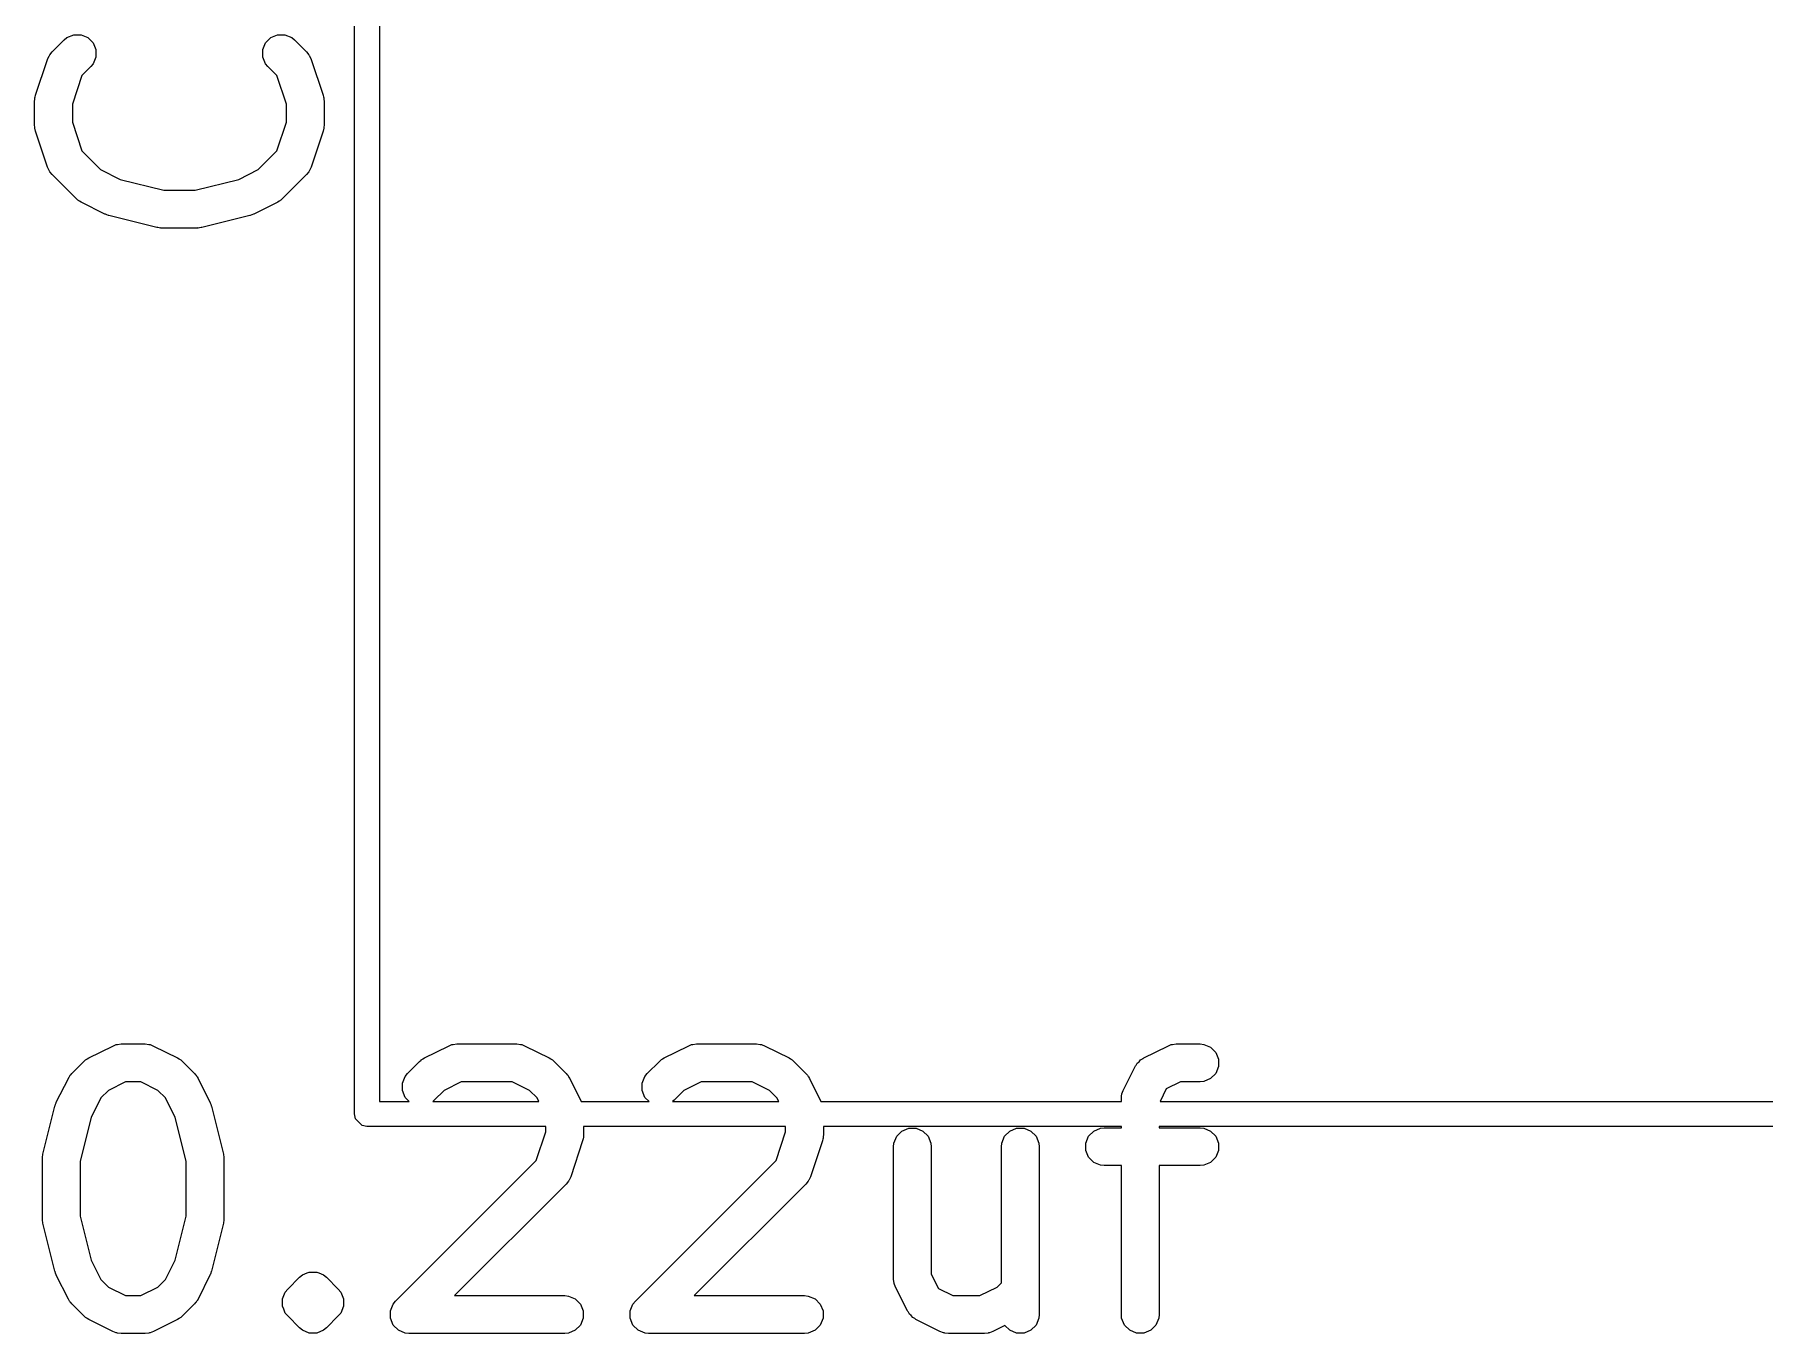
# Model space of a CAD drawing. Extents: x 2.08 to 4.63, y -4.92 to -2.81.
# Drawn here: x 3.4126 to 3.6831, y -4.1879 to -3.9847 of the extents above; entities that cross this region are included whole.
import ezdxf

# ---------------------------------------------------------------- set-up
doc = ezdxf.new("R2010")
doc.units = 0
doc.header["$MEASUREMENT"] = 0
doc.layers.add('BLACK', color=7, linetype='CONTINUOUS')

msp = doc.modelspace()

# ---------------------------------------------------------------- linework, layer by layer
at = {"layer": 'BLACK', "linetype": 'CONTINUOUS'}
for p, q in [((3.4626, -4.15354), (3.4626, -3.94701)), ((3.46654, -3.95266), (3.46654, -4.15157)), ((3.41533, -3.98741), (3.41721, -3.98554)), ((3.41721, -3.98554), (3.41765, -3.98517)), ((3.41765, -3.98517), (3.41872, -3.98473)), ((3.41872, -3.98473), (3.41987, -3.98473)), ((3.41987, -3.98473), (3.42093, -3.98517)), ((3.42093, -3.98517), (3.42175, -3.98599)), ((3.42175, -3.98599), (3.42219, -3.98705)), ((3.42219, -3.98705), (3.42219, -3.9882)), ((3.44827, -3.98705), (3.44871, -3.98599)), ((3.44827, -3.9882), (3.44827, -3.98705)), ((3.44871, -3.98599), (3.44952, -3.98517)), ((3.44952, -3.98517), (3.45059, -3.98473)), ((3.45059, -3.98473), (3.45174, -3.98473)), ((3.45174, -3.98473), (3.45281, -3.98517)), ((3.45281, -3.98517), (3.45325, -3.98554)), ((3.45325, -3.98554), (3.45513, -3.98741)), ((3.41274, -3.99419), (3.41462, -3.98857)), ((3.41462, -3.98857), (3.41485, -3.98804)), ((3.41485, -3.98804), (3.41492, -3.98796)), ((3.41492, -3.98796), (3.41496, -3.98786)), ((3.41496, -3.98786), (3.41533, -3.98741)), ((3.42138, -3.98971), (3.42, -3.9911)), ((3.42175, -3.98927), (3.42138, -3.98971)), ((3.42219, -3.9882), (3.42175, -3.98927)), ((3.44871, -3.98927), (3.44827, -3.9882)), ((3.44908, -3.98971), (3.44871, -3.98927)), ((3.45046, -3.9911), (3.44908, -3.98971)), ((3.45513, -3.98741), (3.45549, -3.98786)), ((3.45549, -3.98786), (3.45554, -3.98796)), ((3.45554, -3.98796), (3.4556, -3.98804)), ((3.4556, -3.98804), (3.45584, -3.98857)), ((3.45584, -3.98857), (3.45772, -3.99419)), ((3.42, -3.9911), (3.4185, -3.9956)), ((3.45196, -3.9956), (3.45046, -3.9911)), ((3.41259, -3.99513), (3.41262, -3.99483)), ((3.41259, -3.99888), (3.41259, -3.99513)), ((3.41261, -3.99476), (3.41264, -3.99465)), ((3.41262, -3.99483), (3.41261, -3.99476)), ((3.41264, -3.99465), (3.41265, -3.99455)), ((3.41265, -3.99455), (3.41268, -3.99448)), ((3.41268, -3.99448), (3.41274, -3.99419)), ((3.45772, -3.99419), (3.45778, -3.99448)), ((3.45778, -3.99448), (3.45781, -3.99455)), ((3.45781, -3.99455), (3.45782, -3.99465)), ((3.45782, -3.99465), (3.45784, -3.99476)), ((3.45784, -3.99476), (3.45784, -3.99483)), ((3.45784, -3.99483), (3.45787, -3.99513)), ((3.45787, -3.99513), (3.45787, -3.99888)), ((3.4185, -3.9956), (3.4185, -3.9984)), ((3.45196, -3.9984), (3.45196, -3.9956)), ((3.41262, -3.99917), (3.41259, -3.99888)), ((3.41261, -3.99924), (3.41262, -3.99917)), ((3.41264, -3.99935), (3.41261, -3.99924)), ((3.41265, -3.99945), (3.41264, -3.99935)), ((3.41268, -3.99952), (3.41265, -3.99945)), ((3.41274, -3.99981), (3.41268, -3.99952)), ((3.41462, -4.00543), (3.41274, -3.99981)), ((3.4185, -3.9984), (3.42, -4.0029)), ((3.45046, -4.0029), (3.45196, -3.9984)), ((3.45772, -3.99981), (3.45584, -4.00543)), ((3.45778, -3.99952), (3.45772, -3.99981)), ((3.45781, -3.99945), (3.45778, -3.99952)), ((3.45782, -3.99935), (3.45781, -3.99945)), ((3.45784, -3.99924), (3.45782, -3.99935)), ((3.45787, -3.99888), (3.45784, -3.99917)), ((3.45784, -3.99917), (3.45784, -3.99924)), ((3.42, -4.0029), (3.42292, -4.00582)), ((3.44754, -4.00582), (3.45046, -4.0029)), ((3.41485, -4.00596), (3.41462, -4.00543)), ((3.41492, -4.00604), (3.41485, -4.00596)), ((3.41496, -4.00614), (3.41492, -4.00604)), ((3.41533, -4.00659), (3.41496, -4.00614)), ((3.42292, -4.00582), (3.42595, -4.00734)), ((3.44451, -4.00734), (3.44754, -4.00582)), ((3.45549, -4.00614), (3.45513, -4.00659)), ((3.45554, -4.00604), (3.45549, -4.00614)), ((3.4556, -4.00596), (3.45554, -4.00604)), ((3.45584, -4.00543), (3.4556, -4.00596)), ((3.41908, -4.01034), (3.41533, -4.00659)), ((3.42595, -4.00734), (3.43278, -4.00905)), ((3.43768, -4.00905), (3.44451, -4.00734)), ((3.45513, -4.00659), (3.45138, -4.01034)), ((3.41931, -4.01052), (3.41908, -4.01034)), ((3.41936, -4.01058), (3.41931, -4.01052)), ((3.41945, -4.01064), (3.41936, -4.01058)), ((3.41953, -4.0107), (3.41945, -4.01064)), ((3.4196, -4.01073), (3.41953, -4.0107)), ((3.41985, -4.01089), (3.4196, -4.01073)), ((3.4236, -4.01276), (3.41985, -4.01089)), ((3.43278, -4.00905), (3.43768, -4.00905)), ((3.45061, -4.01089), (3.44686, -4.01276)), ((3.45086, -4.01073), (3.45061, -4.01089)), ((3.45093, -4.0107), (3.45086, -4.01073)), ((3.45101, -4.01064), (3.45093, -4.0107)), ((3.4511, -4.01058), (3.45101, -4.01064)), ((3.45115, -4.01052), (3.4511, -4.01058)), ((3.45138, -4.01034), (3.45115, -4.01052)), ((3.42364, -4.01278), (3.4236, -4.01276)), ((3.42366, -4.01279), (3.42364, -4.01278)), ((3.4239, -4.01288), (3.42366, -4.01279)), ((3.42414, -4.01297), (3.4239, -4.01288)), ((3.42416, -4.01297), (3.42414, -4.01297)), ((3.4242, -4.01299), (3.42416, -4.01297)), ((3.4317, -4.01486), (3.4242, -4.01299)), ((3.44626, -4.01299), (3.43876, -4.01486)), ((3.4463, -4.01297), (3.44626, -4.01299)), ((3.44632, -4.01297), (3.4463, -4.01297)), ((3.44656, -4.01288), (3.44632, -4.01297)), ((3.4468, -4.01279), (3.44656, -4.01288)), ((3.44682, -4.01278), (3.4468, -4.01279)), ((3.44686, -4.01276), (3.44682, -4.01278)), ((3.4318, -4.01488), (3.4317, -4.01486)), ((3.43184, -4.01489), (3.4318, -4.01488)), ((3.43206, -4.01492), (3.43184, -4.01489)), ((3.43227, -4.01495), (3.43206, -4.01492)), ((3.43232, -4.01494), (3.43227, -4.01495)), ((3.43242, -4.01495), (3.43232, -4.01494)), ((3.43804, -4.01495), (3.43242, -4.01495)), ((3.43814, -4.01494), (3.43804, -4.01495)), ((3.43818, -4.01495), (3.43814, -4.01494)), ((3.4384, -4.01492), (3.43818, -4.01495)), ((3.43862, -4.01489), (3.4384, -4.01492)), ((3.43866, -4.01488), (3.43862, -4.01489)), ((3.43876, -4.01486), (3.43866, -4.01488)), ((3.42106, -4.14478), (3.42481, -4.14291)), ((3.42481, -4.14291), (3.42535, -4.1427)), ((3.42535, -4.1427), (3.42546, -4.14269)), ((3.42546, -4.14269), (3.42556, -4.14265)), ((3.42556, -4.14265), (3.42613, -4.14259)), ((3.42613, -4.14259), (3.42988, -4.14259)), ((3.42988, -4.14259), (3.43046, -4.14265)), ((3.43046, -4.14265), (3.43056, -4.14269)), ((3.43056, -4.14269), (3.43066, -4.1427)), ((3.43066, -4.1427), (3.4312, -4.14291)), ((3.4312, -4.14291), (3.43495, -4.14478)), ((3.47356, -4.14478), (3.47731, -4.14291)), ((3.47731, -4.14291), (3.47785, -4.1427)), ((3.47785, -4.1427), (3.47795, -4.14269)), ((3.47795, -4.14269), (3.47805, -4.14265)), ((3.47805, -4.14265), (3.47863, -4.14259)), ((3.47863, -4.14259), (3.488, -4.14259)), ((3.488, -4.14259), (3.48858, -4.14265)), ((3.48858, -4.14265), (3.48868, -4.14269)), ((3.48868, -4.14269), (3.48878, -4.1427)), ((3.48878, -4.1427), (3.48932, -4.14291)), ((3.48932, -4.14291), (3.49307, -4.14478)), ((3.51105, -4.14478), (3.5148, -4.14291)), ((3.5148, -4.14291), (3.51534, -4.1427)), ((3.51534, -4.1427), (3.51545, -4.14269)), ((3.51545, -4.14269), (3.51555, -4.14265)), ((3.51555, -4.14265), (3.51612, -4.14259)), ((3.51612, -4.14259), (3.5255, -4.14259)), ((3.5255, -4.14259), (3.52607, -4.14265)), ((3.52607, -4.14265), (3.52617, -4.14269)), ((3.52617, -4.14269), (3.52628, -4.1427)), ((3.52628, -4.1427), (3.52682, -4.14291)), ((3.52682, -4.14291), (3.53057, -4.14478)), ((3.58604, -4.14478), (3.58979, -4.14291)), ((3.58979, -4.14291), (3.59033, -4.1427)), ((3.59033, -4.1427), (3.59044, -4.14269)), ((3.59044, -4.14269), (3.59054, -4.14265)), ((3.59054, -4.14265), (3.59111, -4.14259)), ((3.59111, -4.14259), (3.59486, -4.14259)), ((3.59486, -4.14259), (3.59544, -4.14265)), ((3.59544, -4.14265), (3.5965, -4.14309)), ((3.5965, -4.14309), (3.59732, -4.14391)), ((3.59732, -4.14391), (3.59776, -4.14497)), ((3.41842, -4.14721), (3.4203, -4.14533)), ((3.4203, -4.14533), (3.42052, -4.14515)), ((3.42052, -4.14515), (3.42057, -4.14509)), ((3.42057, -4.14509), (3.42066, -4.14503)), ((3.42066, -4.14503), (3.42074, -4.14497)), ((3.42074, -4.14497), (3.42082, -4.14494)), ((3.42082, -4.14494), (3.42106, -4.14478)), ((3.43495, -4.14478), (3.4352, -4.14494)), ((3.4352, -4.14494), (3.43527, -4.14497)), ((3.43527, -4.14497), (3.43535, -4.14503)), ((3.43535, -4.14503), (3.43544, -4.14509)), ((3.43544, -4.14509), (3.43549, -4.14515)), ((3.43549, -4.14515), (3.43572, -4.14533)), ((3.43572, -4.14533), (3.4376, -4.14721)), ((3.47092, -4.14721), (3.47279, -4.14533)), ((3.47279, -4.14533), (3.47302, -4.14515)), ((3.47302, -4.14515), (3.47307, -4.14509)), ((3.47307, -4.14509), (3.47316, -4.14503)), ((3.47316, -4.14503), (3.47324, -4.14497)), ((3.47324, -4.14497), (3.47331, -4.14494)), ((3.47331, -4.14494), (3.47356, -4.14478)), ((3.49307, -4.14478), (3.49332, -4.14494)), ((3.49332, -4.14494), (3.49339, -4.14497)), ((3.49339, -4.14497), (3.49347, -4.14503)), ((3.49347, -4.14503), (3.49356, -4.14509)), ((3.49356, -4.14509), (3.49361, -4.14515)), ((3.49361, -4.14515), (3.49384, -4.14533)), ((3.49384, -4.14533), (3.49571, -4.14721)), ((3.50841, -4.14721), (3.51029, -4.14533)), ((3.51029, -4.14533), (3.51051, -4.14515)), ((3.51051, -4.14515), (3.51056, -4.14509)), ((3.51056, -4.14509), (3.51065, -4.14503)), ((3.51065, -4.14503), (3.51073, -4.14497)), ((3.51073, -4.14497), (3.5108, -4.14494)), ((3.5108, -4.14494), (3.51105, -4.14478)), ((3.53057, -4.14478), (3.53081, -4.14494)), ((3.53081, -4.14494), (3.53089, -4.14497)), ((3.53089, -4.14497), (3.53097, -4.14503)), ((3.53097, -4.14503), (3.53106, -4.14509)), ((3.53106, -4.14509), (3.53111, -4.14515)), ((3.53111, -4.14515), (3.53133, -4.14533)), ((3.53133, -4.14533), (3.53321, -4.14721)), ((3.58285, -4.14985), (3.58472, -4.1461)), ((3.58472, -4.1461), (3.58478, -4.146)), ((3.58478, -4.146), (3.5848, -4.14596)), ((3.5848, -4.14596), (3.58485, -4.1459)), ((3.58485, -4.1459), (3.58503, -4.14561)), ((3.58503, -4.14561), (3.58531, -4.14537)), ((3.58531, -4.14537), (3.58555, -4.14509)), ((3.58555, -4.14509), (3.58585, -4.1449)), ((3.58585, -4.1449), (3.5859, -4.14486)), ((3.5859, -4.14486), (3.58595, -4.14484)), ((3.58595, -4.14484), (3.58604, -4.14478)), ((3.59776, -4.14612), (3.59732, -4.14719)), ((3.59776, -4.14497), (3.59776, -4.14612)), ((3.41599, -4.15172), (3.41787, -4.14798)), ((3.41787, -4.14798), (3.41802, -4.14773)), ((3.41802, -4.14773), (3.41805, -4.14766)), ((3.41805, -4.14766), (3.41812, -4.14757)), ((3.41812, -4.14757), (3.41818, -4.14749)), ((3.41818, -4.14749), (3.41824, -4.14743)), ((3.41824, -4.14743), (3.41842, -4.14721)), ((3.42683, -4.1485), (3.42413, -4.14985)), ((3.42919, -4.1485), (3.42683, -4.1485)), ((3.43188, -4.14985), (3.42919, -4.1485)), ((3.4376, -4.14721), (3.43778, -4.14743)), ((3.43778, -4.14743), (3.43784, -4.14749)), ((3.43784, -4.14749), (3.4379, -4.14757)), ((3.4379, -4.14757), (3.43796, -4.14766)), ((3.43796, -4.14766), (3.43799, -4.14773)), ((3.43799, -4.14773), (3.43815, -4.14798)), ((3.43815, -4.14798), (3.44002, -4.15172)), ((3.47011, -4.14872), (3.47055, -4.14766)), ((3.47011, -4.14987), (3.47011, -4.14872)), ((3.47055, -4.14766), (3.47092, -4.14721)), ((3.47932, -4.1485), (3.47663, -4.14985)), ((3.4873, -4.1485), (3.47932, -4.1485)), ((3.49, -4.14985), (3.4873, -4.1485)), ((3.49571, -4.14721), (3.4959, -4.14743)), ((3.4959, -4.14743), (3.49596, -4.14749)), ((3.49596, -4.14749), (3.49601, -4.14757)), ((3.49601, -4.14757), (3.49608, -4.14766)), ((3.49608, -4.14766), (3.49611, -4.14773)), ((3.49611, -4.14773), (3.49627, -4.14798)), ((3.49627, -4.14798), (3.49807, -4.15157)), ((3.5076, -4.14872), (3.50804, -4.14766)), ((3.5076, -4.14987), (3.5076, -4.14872)), ((3.50804, -4.14766), (3.50841, -4.14721)), ((3.51682, -4.1485), (3.51412, -4.14985)), ((3.5248, -4.1485), (3.51682, -4.1485)), ((3.5275, -4.14985), (3.5248, -4.1485)), ((3.53321, -4.14721), (3.53339, -4.14743)), ((3.53339, -4.14743), (3.53345, -4.14749)), ((3.53345, -4.14749), (3.53351, -4.14757)), ((3.53351, -4.14757), (3.53358, -4.14766)), ((3.53358, -4.14766), (3.53361, -4.14773)), ((3.53361, -4.14773), (3.53376, -4.14798)), ((3.53376, -4.14798), (3.53556, -4.15157)), ((3.58956, -4.14962), (3.58859, -4.15157)), ((3.59181, -4.1485), (3.58956, -4.14962)), ((3.59486, -4.1485), (3.59181, -4.1485)), ((3.59544, -4.14844), (3.59486, -4.1485)), ((3.5965, -4.148), (3.59544, -4.14844)), ((3.59732, -4.14719), (3.5965, -4.148)), ((3.4139, -4.15983), (3.41577, -4.15233)), ((3.41577, -4.15233), (3.41579, -4.15229)), ((3.41579, -4.15227), (3.41588, -4.15203)), ((3.41579, -4.15229), (3.41579, -4.15227)), ((3.41588, -4.15203), (3.41597, -4.15178)), ((3.41597, -4.15178), (3.41598, -4.15177)), ((3.41598, -4.15177), (3.41599, -4.15172)), ((3.42294, -4.15104), (3.42142, -4.15408)), ((3.42413, -4.14985), (3.42294, -4.15104)), ((3.43308, -4.15104), (3.43188, -4.14985)), ((3.4346, -4.15408), (3.43308, -4.15104)), ((3.44002, -4.15172), (3.44004, -4.15177)), ((3.44004, -4.15177), (3.44005, -4.15178)), ((3.44005, -4.15178), (3.44014, -4.15203)), ((3.44014, -4.15203), (3.44023, -4.15227)), ((3.44023, -4.15227), (3.44023, -4.15229)), ((3.44023, -4.15229), (3.44025, -4.15233)), ((3.44025, -4.15233), (3.44212, -4.15983)), ((3.46654, -4.15157), (3.47119, -4.15157)), ((3.47055, -4.15094), (3.47011, -4.14987)), ((3.47119, -4.15157), (3.47055, -4.15094)), ((3.47509, -4.15138), (3.47486, -4.15157)), ((3.47486, -4.15157), (3.49146, -4.15157)), ((3.47663, -4.14985), (3.47509, -4.15138)), ((3.4912, -4.15104), (3.49, -4.14985)), ((3.49146, -4.15157), (3.4912, -4.15104)), ((3.49807, -4.15157), (3.50868, -4.15157)), ((3.50804, -4.15094), (3.5076, -4.14987)), ((3.50868, -4.15157), (3.50804, -4.15094)), ((3.51259, -4.15138), (3.51235, -4.15157)), ((3.51235, -4.15157), (3.52896, -4.15157)), ((3.51412, -4.14985), (3.51259, -4.15138)), ((3.52869, -4.15104), (3.5275, -4.14985)), ((3.52896, -4.15157), (3.52869, -4.15104)), ((3.53556, -4.15157), (3.58254, -4.15157)), ((3.58254, -4.15117), (3.58259, -4.15059)), ((3.58254, -4.15157), (3.58254, -4.15117)), ((3.58259, -4.15059), (3.58263, -4.1505)), ((3.58263, -4.1505), (3.58264, -4.15039)), ((3.58264, -4.15039), (3.58285, -4.14985)), ((3.58859, -4.15157), (3.93504, -4.15157)), ((3.42142, -4.15408), (3.41971, -4.16091)), ((3.4363, -4.16091), (3.4346, -4.15408)), ((3.46275, -4.1543), (3.4626, -4.15354)), ((3.46381, -4.15536), (3.46275, -4.1543)), ((3.46457, -4.15551), (3.46381, -4.15536)), ((3.49255, -4.15551), (3.46457, -4.15551)), ((3.49104, -4.16082), (3.49255, -4.15632)), ((3.49255, -4.15632), (3.49255, -4.15551)), ((3.4983, -4.15773), (3.49643, -4.16335)), ((3.49837, -4.15744), (3.4983, -4.15773)), ((3.4984, -4.15737), (3.49837, -4.15744)), ((3.49841, -4.15727), (3.4984, -4.15737)), ((3.49843, -4.15716), (3.49841, -4.15727)), ((3.49845, -4.15679), (3.49842, -4.15709)), ((3.49842, -4.15709), (3.49843, -4.15716)), ((3.53004, -4.15551), (3.49845, -4.15551)), ((3.49845, -4.15551), (3.49845, -4.15679)), ((3.52854, -4.16082), (3.53004, -4.15632)), ((3.53004, -4.15632), (3.53004, -4.15551)), ((3.5358, -4.15773), (3.53392, -4.16335)), ((3.53586, -4.15744), (3.5358, -4.15773)), ((3.53589, -4.15737), (3.53586, -4.15744)), ((3.5359, -4.15727), (3.53589, -4.15737)), ((3.53593, -4.15716), (3.5359, -4.15727)), ((3.53595, -4.15679), (3.53592, -4.15709)), ((3.53592, -4.15709), (3.53593, -4.15716)), ((3.58254, -4.15551), (3.53595, -4.15551)), ((3.53595, -4.15551), (3.53595, -4.15679)), ((3.54697, -4.15809), (3.54741, -4.15703)), ((3.54741, -4.15703), (3.54823, -4.15621)), ((3.54823, -4.15621), (3.54929, -4.15577)), ((3.54929, -4.15577), (3.55044, -4.15577)), ((3.55044, -4.15577), (3.55151, -4.15621)), ((3.55151, -4.15621), (3.55232, -4.15703)), ((3.55232, -4.15703), (3.55276, -4.15809)), ((3.56385, -4.15809), (3.56429, -4.15703)), ((3.56429, -4.15703), (3.5651, -4.15621)), ((3.5651, -4.15621), (3.56617, -4.15577)), ((3.56617, -4.15577), (3.56732, -4.15577)), ((3.56732, -4.15577), (3.56838, -4.15621)), ((3.56838, -4.15621), (3.5692, -4.15703)), ((3.5692, -4.15703), (3.56964, -4.15809)), ((3.57697, -4.15809), (3.57741, -4.15703)), ((3.57741, -4.15703), (3.57822, -4.15621)), ((3.57822, -4.15621), (3.57929, -4.15577)), ((3.57929, -4.15577), (3.57986, -4.15572)), ((3.57986, -4.15572), (3.58254, -4.15572)), ((3.58254, -4.15572), (3.58254, -4.15551)), ((3.85031, -4.15551), (3.58844, -4.15551)), ((3.58844, -4.15551), (3.58844, -4.15572)), ((3.58844, -4.15572), (3.59486, -4.15572)), ((3.59486, -4.15572), (3.59544, -4.15577)), ((3.59544, -4.15577), (3.5965, -4.15621)), ((3.5965, -4.15621), (3.59732, -4.15703)), ((3.59732, -4.15703), (3.59776, -4.15809)), ((3.41381, -4.1604), (3.41384, -4.16019)), ((3.41382, -4.16044), (3.41381, -4.1604)), ((3.41381, -4.16054), (3.41382, -4.16044)), ((3.41384, -4.16019), (3.41386, -4.15997)), ((3.41386, -4.15997), (3.41388, -4.15993)), ((3.41388, -4.15993), (3.4139, -4.15983)), ((3.44212, -4.15983), (3.44214, -4.15993)), ((3.44214, -4.15993), (3.44215, -4.15997)), ((3.44215, -4.15997), (3.44217, -4.16019)), ((3.44217, -4.16019), (3.44221, -4.1604)), ((3.44221, -4.1604), (3.4422, -4.16044)), ((3.4422, -4.16044), (3.44221, -4.16054)), ((3.54692, -4.15867), (3.54697, -4.15809)), ((3.54692, -4.17929), (3.54692, -4.15867)), ((3.55276, -4.15809), (3.55282, -4.15867)), ((3.55282, -4.15867), (3.55282, -4.17859)), ((3.56379, -4.15867), (3.56385, -4.15809)), ((3.56379, -4.17994), (3.56379, -4.15867)), ((3.56964, -4.15809), (3.56969, -4.15867)), ((3.56969, -4.15867), (3.56969, -4.18492)), ((3.57697, -4.15925), (3.57697, -4.15809)), ((3.57741, -4.16031), (3.57697, -4.15925)), ((3.57822, -4.16112), (3.57741, -4.16031)), ((3.59732, -4.16031), (3.5965, -4.16112)), ((3.59776, -4.15925), (3.59732, -4.16031)), ((3.59776, -4.15809), (3.59776, -4.15925)), ((3.41381, -4.16992), (3.41381, -4.16054)), ((3.41971, -4.16091), (3.41971, -4.16955)), ((3.4363, -4.16955), (3.4363, -4.16091)), ((3.44221, -4.16054), (3.44221, -4.16992)), ((3.46904, -4.18283), (3.49104, -4.16082)), ((3.50654, -4.18283), (3.52854, -4.16082)), ((3.57929, -4.16157), (3.57822, -4.16112)), ((3.57986, -4.16162), (3.57929, -4.16157)), ((3.58254, -4.16162), (3.57986, -4.16162)), ((3.58254, -4.18492), (3.58254, -4.16162)), ((3.59486, -4.16162), (3.58844, -4.16162)), ((3.58844, -4.16162), (3.58844, -4.18492)), ((3.59544, -4.16157), (3.59486, -4.16162)), ((3.5965, -4.16112), (3.59544, -4.16157)), ((3.49571, -4.16451), (3.47826, -4.18196)), ((3.49608, -4.16406), (3.49571, -4.16451)), ((3.49612, -4.16396), (3.49608, -4.16406)), ((3.49619, -4.16388), (3.49612, -4.16396)), ((3.49643, -4.16335), (3.49619, -4.16388)), ((3.53321, -4.16451), (3.51575, -4.18196)), ((3.53358, -4.16406), (3.53321, -4.16451)), ((3.53362, -4.16396), (3.53358, -4.16406)), ((3.53369, -4.16388), (3.53362, -4.16396)), ((3.53392, -4.16335), (3.53369, -4.16388)), ((3.41382, -4.17002), (3.41381, -4.16992)), ((3.41381, -4.17006), (3.41382, -4.17002)), ((3.41384, -4.17028), (3.41381, -4.17006)), ((3.41386, -4.17049), (3.41384, -4.17028)), ((3.41388, -4.17053), (3.41386, -4.17049)), ((3.4139, -4.17063), (3.41388, -4.17053)), ((3.41577, -4.17813), (3.4139, -4.17063)), ((3.41971, -4.16955), (3.42142, -4.17639)), ((3.4346, -4.17639), (3.4363, -4.16955)), ((3.44212, -4.17063), (3.44025, -4.17813)), ((3.44214, -4.17053), (3.44212, -4.17063)), ((3.44215, -4.17049), (3.44214, -4.17053)), ((3.44217, -4.17028), (3.44215, -4.17049)), ((3.44221, -4.17006), (3.44217, -4.17028)), ((3.44221, -4.16992), (3.4422, -4.17002)), ((3.4422, -4.17002), (3.44221, -4.17006)), ((3.42142, -4.17639), (3.42294, -4.17942)), ((3.43308, -4.17942), (3.4346, -4.17639)), ((3.41579, -4.17818), (3.41577, -4.17813)), ((3.41579, -4.1782), (3.41579, -4.17818)), ((3.41588, -4.17844), (3.41579, -4.1782)), ((3.41597, -4.17868), (3.41588, -4.17844)), ((3.41598, -4.1787), (3.41597, -4.17868)), ((3.41599, -4.17874), (3.41598, -4.1787)), ((3.41787, -4.18249), (3.41599, -4.17874)), ((3.42294, -4.17942), (3.42413, -4.18061)), ((3.43188, -4.18061), (3.43308, -4.17942)), ((3.44002, -4.17874), (3.43815, -4.18249)), ((3.44004, -4.1787), (3.44002, -4.17874)), ((3.44005, -4.17868), (3.44004, -4.1787)), ((3.44014, -4.17844), (3.44005, -4.17868)), ((3.44023, -4.1782), (3.44014, -4.17844)), ((3.44025, -4.17813), (3.44023, -4.17818)), ((3.44023, -4.17818), (3.44023, -4.1782)), ((3.45217, -4.18095), (3.45404, -4.17908)), ((3.45404, -4.17908), (3.45449, -4.17871)), ((3.45449, -4.17871), (3.45521, -4.17841)), ((3.45449, -4.17871), (3.45449, -4.17871)), ((3.45521, -4.17841), (3.45555, -4.17827)), ((3.45555, -4.17827), (3.45671, -4.17827)), ((3.45671, -4.17827), (3.45671, -4.17827)), ((3.45671, -4.17827), (3.45705, -4.17841)), ((3.45705, -4.17841), (3.45777, -4.17871)), ((3.45777, -4.17871), (3.45777, -4.17871)), ((3.45777, -4.17871), (3.45822, -4.17908)), ((3.45822, -4.17908), (3.46009, -4.18095)), ((3.54697, -4.17987), (3.54692, -4.17929)), ((3.55282, -4.17859), (3.55394, -4.18084)), ((3.42413, -4.18061), (3.42683, -4.18196)), ((3.42683, -4.18196), (3.42919, -4.18196)), ((3.42919, -4.18196), (3.43188, -4.18061)), ((3.45136, -4.18247), (3.4518, -4.1814)), ((3.4518, -4.1814), (3.45217, -4.18095)), ((3.46009, -4.18095), (3.46046, -4.1814)), ((3.46046, -4.1814), (3.4609, -4.18246)), ((3.47826, -4.18196), (3.4955, -4.18196)), ((3.4955, -4.18196), (3.49608, -4.18202)), ((3.49608, -4.18202), (3.49714, -4.18246)), ((3.51575, -4.18196), (3.533, -4.18196)), ((3.533, -4.18196), (3.53357, -4.18202)), ((3.53357, -4.18202), (3.53464, -4.18246)), ((3.54701, -4.17997), (3.54697, -4.17987)), ((3.54702, -4.18007), (3.54701, -4.17997)), ((3.54723, -4.18061), (3.54702, -4.18007)), ((3.5491, -4.18436), (3.54723, -4.18061)), ((3.55394, -4.18084), (3.55619, -4.18196)), ((3.55619, -4.18196), (3.56042, -4.18196)), ((3.56042, -4.18196), (3.56312, -4.18061)), ((3.56312, -4.18061), (3.56379, -4.17994)), ((3.41802, -4.18274), (3.41787, -4.18249)), ((3.41805, -4.18281), (3.41802, -4.18274)), ((3.41812, -4.18289), (3.41805, -4.18281)), ((3.41818, -4.18298), (3.41812, -4.18289)), ((3.41824, -4.18303), (3.41818, -4.18298)), ((3.41842, -4.18325), (3.41824, -4.18303)), ((3.4203, -4.18513), (3.41842, -4.18325)), ((3.4376, -4.18325), (3.43572, -4.18513)), ((3.43778, -4.18303), (3.4376, -4.18325)), ((3.43784, -4.18298), (3.43778, -4.18303)), ((3.4379, -4.18289), (3.43784, -4.18298)), ((3.43796, -4.18281), (3.4379, -4.18289)), ((3.43799, -4.18274), (3.43796, -4.18281)), ((3.43815, -4.18249), (3.43799, -4.18274)), ((3.45136, -4.18362), (3.45136, -4.18247)), ((3.45156, -4.1841), (3.45136, -4.18362)), ((3.4518, -4.18468), (3.45156, -4.1841)), ((3.45217, -4.18513), (3.4518, -4.18468)), ((3.46046, -4.18468), (3.46009, -4.18513)), ((3.4609, -4.18362), (3.46046, -4.18468)), ((3.4609, -4.18246), (3.4609, -4.18247)), ((3.4609, -4.18247), (3.4609, -4.18362)), ((3.46823, -4.18434), (3.46867, -4.18328)), ((3.46823, -4.18549), (3.46823, -4.18434)), ((3.46867, -4.18328), (3.46904, -4.18283)), ((3.49714, -4.18246), (3.49796, -4.18328)), ((3.49796, -4.18328), (3.4984, -4.18434)), ((3.4984, -4.18434), (3.4984, -4.18549)), ((3.50573, -4.18434), (3.50617, -4.18328)), ((3.50573, -4.18549), (3.50573, -4.18434)), ((3.50617, -4.18328), (3.50654, -4.18283)), ((3.53464, -4.18246), (3.53545, -4.18328)), ((3.53545, -4.18328), (3.53589, -4.18434)), ((3.53589, -4.18434), (3.53589, -4.18549)), ((3.54916, -4.18446), (3.5491, -4.18436)), ((3.54918, -4.1845), (3.54916, -4.18446)), ((3.54923, -4.18456), (3.54918, -4.1845)), ((3.54941, -4.18485), (3.54923, -4.18456)), ((3.42052, -4.18532), (3.4203, -4.18513)), ((3.42057, -4.18537), (3.42052, -4.18532)), ((3.42066, -4.18543), (3.42057, -4.18537)), ((3.42074, -4.1855), (3.42066, -4.18543)), ((3.42082, -4.18553), (3.42074, -4.1855)), ((3.42106, -4.18568), (3.42082, -4.18553)), ((3.42481, -4.18756), (3.42106, -4.18568)), ((3.43495, -4.18568), (3.4312, -4.18756)), ((3.4352, -4.18553), (3.43495, -4.18568)), ((3.43527, -4.1855), (3.4352, -4.18553)), ((3.43535, -4.18543), (3.43527, -4.1855)), ((3.43544, -4.18537), (3.43535, -4.18543)), ((3.43549, -4.18532), (3.43544, -4.18537)), ((3.43572, -4.18513), (3.43549, -4.18532)), ((3.45404, -4.187), (3.45217, -4.18513)), ((3.45449, -4.18737), (3.45404, -4.187)), ((3.45555, -4.18781), (3.45449, -4.18737)), ((3.45777, -4.18737), (3.45671, -4.18781)), ((3.45822, -4.187), (3.45777, -4.18737)), ((3.46009, -4.18513), (3.45822, -4.187)), ((3.46867, -4.18656), (3.46823, -4.18549)), ((3.46949, -4.18737), (3.46867, -4.18656)), ((3.47055, -4.18781), (3.46949, -4.18737)), ((3.49714, -4.18737), (3.49608, -4.18781)), ((3.49796, -4.18656), (3.49714, -4.18737)), ((3.4984, -4.18549), (3.49796, -4.18656)), ((3.50617, -4.18656), (3.50573, -4.18549)), ((3.50698, -4.18737), (3.50617, -4.18656)), ((3.50805, -4.18781), (3.50698, -4.18737)), ((3.53464, -4.18737), (3.53357, -4.18781)), ((3.53545, -4.18656), (3.53464, -4.18737)), ((3.53589, -4.18549), (3.53545, -4.18656)), ((3.54969, -4.18509), (3.54941, -4.18485)), ((3.54993, -4.18537), (3.54969, -4.18509)), ((3.55022, -4.18556), (3.54993, -4.18537)), ((3.55028, -4.18561), (3.55022, -4.18556)), ((3.55033, -4.18562), (3.55028, -4.18561)), ((3.55042, -4.18568), (3.55033, -4.18562)), ((3.55417, -4.18756), (3.55042, -4.18568)), ((3.56434, -4.18661), (3.56244, -4.18756)), ((3.5651, -4.18737), (3.56434, -4.18661)), ((3.56617, -4.18781), (3.5651, -4.18737)), ((3.56838, -4.18737), (3.56732, -4.18781)), ((3.5692, -4.18656), (3.56838, -4.18737)), ((3.56964, -4.18549), (3.5692, -4.18656)), ((3.56969, -4.18492), (3.56964, -4.18549)), ((3.58259, -4.18549), (3.58254, -4.18492)), ((3.58303, -4.18656), (3.58259, -4.18549)), ((3.58385, -4.18737), (3.58303, -4.18656)), ((3.58491, -4.18781), (3.58385, -4.18737)), ((3.58713, -4.18737), (3.58607, -4.18781)), ((3.58794, -4.18656), (3.58713, -4.18737)), ((3.58839, -4.18549), (3.58794, -4.18656)), ((3.58844, -4.18492), (3.58839, -4.18549)), ((3.42535, -4.18776), (3.42481, -4.18756)), ((3.42546, -4.18777), (3.42535, -4.18776)), ((3.42556, -4.18781), (3.42546, -4.18777)), ((3.42613, -4.18787), (3.42556, -4.18781)), ((3.42988, -4.18787), (3.42613, -4.18787)), ((3.43046, -4.18781), (3.42988, -4.18787)), ((3.43056, -4.18777), (3.43046, -4.18781)), ((3.43066, -4.18776), (3.43056, -4.18777)), ((3.4312, -4.18756), (3.43066, -4.18776)), ((3.45671, -4.18781), (3.45555, -4.18781)), ((3.45555, -4.18781), (3.45555, -4.18781)), ((3.45671, -4.18781), (3.45671, -4.18781)), ((3.47113, -4.18787), (3.47055, -4.18781)), ((3.4955, -4.18787), (3.47113, -4.18787)), ((3.49608, -4.18781), (3.4955, -4.18787)), ((3.50862, -4.18787), (3.50805, -4.18781)), ((3.533, -4.18787), (3.50862, -4.18787)), ((3.53357, -4.18781), (3.533, -4.18787)), ((3.55471, -4.18776), (3.55417, -4.18756)), ((3.55482, -4.18777), (3.55471, -4.18776)), ((3.55492, -4.18781), (3.55482, -4.18777)), ((3.55549, -4.18787), (3.55492, -4.18781)), ((3.56112, -4.18787), (3.55549, -4.18787)), ((3.56169, -4.18781), (3.56112, -4.18787)), ((3.56179, -4.18777), (3.56169, -4.18781)), ((3.5619, -4.18776), (3.56179, -4.18777)), ((3.56244, -4.18756), (3.5619, -4.18776)), ((3.56732, -4.18781), (3.56617, -4.18781)), ((3.58607, -4.18781), (3.58491, -4.18781))]:
    msp.add_line(p, q, dxfattribs=at)

doc.saveas('drawing.dxf')
